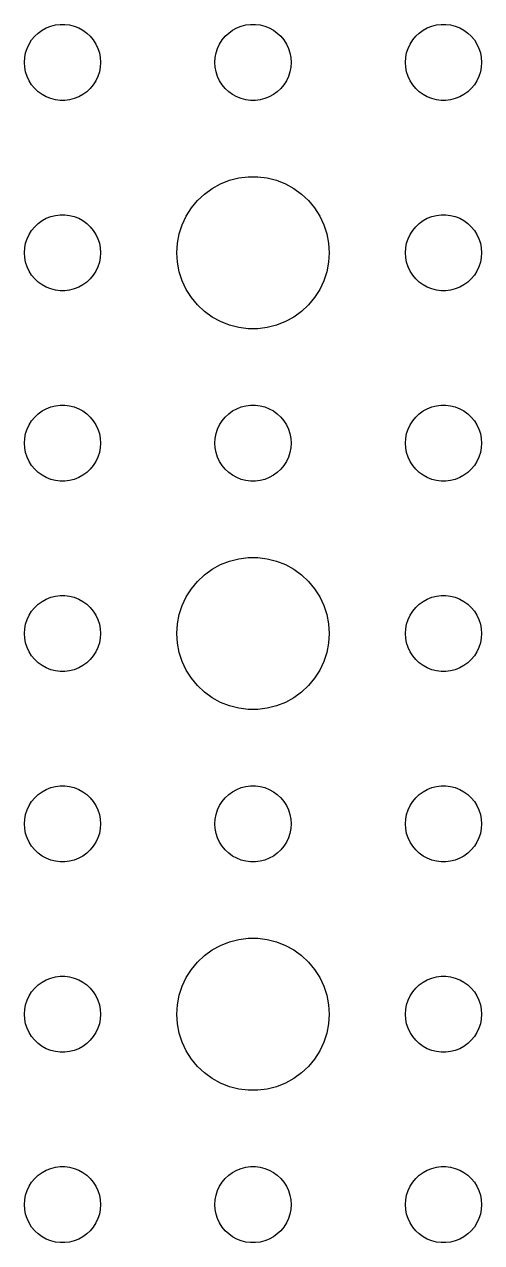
# Model space of a CAD drawing. Header units: metres. Extents: x -112 to 112, y -112 to 112.
# Drawn here: x -54 to -36, y -54 to -6 of the extents above; entities that cross this region are included whole.
import ezdxf

# ---------------------------------------------------------------- set-up
doc = ezdxf.new("R2010")
doc.units = ezdxf.units.M

msp = doc.modelspace()

# ---------------------------------------------------------------- linework, layer by layer
for p, q in [((-53.4561, -6.34422), (-53.3037, -6.23351)), ((-53.3037, -6.23351), (-53.1387, -6.14275)), ((-53.1387, -6.14275), (-52.9635, -6.07341)), ((-52.9635, -6.07341), (-52.7811, -6.02657)), ((-52.7811, -6.02657), (-52.5942, -6.00294)), ((-52.5942, -6.00294), (-52.4058, -6.00294)), ((-52.4058, -6.00294), (-52.2189, -6.02657)), ((-52.2189, -6.02657), (-52.0365, -6.07341)), ((-52.0365, -6.07341), (-51.8613, -6.14275)), ((-51.8613, -6.14275), (-51.6963, -6.23351)), ((-51.6963, -6.23351), (-51.5439, -6.34422)), ((-45.9561, -6.34422), (-45.8037, -6.23351)), ((-45.8037, -6.23351), (-45.6387, -6.14275)), ((-45.6387, -6.14275), (-45.4635, -6.07341)), ((-45.4635, -6.07341), (-45.2811, -6.02657)), ((-45.2811, -6.02657), (-45.0942, -6.00294)), ((-45.0942, -6.00294), (-44.9058, -6.00294)), ((-44.9058, -6.00294), (-44.7189, -6.02657)), ((-44.7189, -6.02657), (-44.5365, -6.07341)), ((-44.5365, -6.07341), (-44.3613, -6.14275)), ((-44.3613, -6.14275), (-44.1963, -6.23351)), ((-44.1963, -6.23351), (-44.0439, -6.34422)), ((-38.4561, -6.34422), (-38.3037, -6.23351)), ((-38.3037, -6.23351), (-38.1387, -6.14275)), ((-38.1387, -6.14275), (-37.9635, -6.07341)), ((-37.9635, -6.07341), (-37.7811, -6.02657)), ((-37.7811, -6.02657), (-37.5942, -6.00294)), ((-37.5942, -6.00294), (-37.4058, -6.00294)), ((-37.4058, -6.00294), (-37.2189, -6.02657)), ((-37.2189, -6.02657), (-37.0365, -6.07341)), ((-37.0365, -6.07341), (-36.8613, -6.14275)), ((-36.8613, -6.14275), (-36.6963, -6.23351)), ((-36.6963, -6.23351), (-36.5439, -6.34422)), ((-53.8145, -6.77736), (-53.7135, -6.61832)), ((-53.7135, -6.61832), (-53.5934, -6.47318)), ((-53.5934, -6.47318), (-53.4561, -6.34422)), ((-51.5439, -6.34422), (-51.4065, -6.47318)), ((-51.4065, -6.47318), (-51.2865, -6.61832)), ((-51.2865, -6.61832), (-51.1855, -6.77736)), ((-46.3145, -6.77736), (-46.2135, -6.61832)), ((-46.2135, -6.61832), (-46.0934, -6.47318)), ((-46.0934, -6.47318), (-45.9561, -6.34422)), ((-44.0439, -6.34422), (-43.9065, -6.47318)), ((-43.9065, -6.47318), (-43.7865, -6.61832)), ((-43.7865, -6.61832), (-43.6855, -6.77736)), ((-38.8145, -6.77736), (-38.7135, -6.61832)), ((-38.7135, -6.61832), (-38.5934, -6.47318)), ((-38.5934, -6.47318), (-38.4561, -6.34422)), ((-36.5439, -6.34422), (-36.4065, -6.47318)), ((-36.4065, -6.47318), (-36.2865, -6.61832)), ((-36.2865, -6.61832), (-36.1855, -6.77736)), ((-53.9882, -7.312), (-53.9529, -7.12695)), ((-53.9529, -7.12695), (-53.8947, -6.9478)), ((-53.8947, -6.9478), (-53.8145, -6.77736)), ((-51.1855, -6.77736), (-51.1053, -6.9478)), ((-51.1053, -6.9478), (-51.0471, -7.12695)), ((-51.0471, -7.12695), (-51.0118, -7.312)), ((-46.4882, -7.312), (-46.4529, -7.12695)), ((-46.4529, -7.12695), (-46.3947, -6.9478)), ((-46.3947, -6.9478), (-46.3145, -6.77736)), ((-43.6855, -6.77736), (-43.6053, -6.9478)), ((-43.6053, -6.9478), (-43.5471, -7.12695)), ((-43.5471, -7.12695), (-43.5118, -7.312)), ((-38.9882, -7.312), (-38.9529, -7.12695)), ((-38.9529, -7.12695), (-38.8947, -6.9478)), ((-38.8947, -6.9478), (-38.8145, -6.77736)), ((-36.1855, -6.77736), (-36.1053, -6.9478)), ((-36.1053, -6.9478), (-36.0471, -7.12695)), ((-36.0471, -7.12695), (-36.0118, -7.312)), ((-54, -7.5), (-53.9882, -7.312)), ((-53.9882, -7.68799), (-54, -7.5)), ((-51.0118, -7.312), (-51, -7.5)), ((-51, -7.5), (-51.0118, -7.68799)), ((-46.5, -7.5), (-46.4882, -7.312)), ((-46.4882, -7.68799), (-46.5, -7.5)), ((-43.5118, -7.312), (-43.5, -7.5)), ((-43.5, -7.5), (-43.5118, -7.68799)), ((-39, -7.5), (-38.9882, -7.312)), ((-38.9882, -7.68799), (-39, -7.5)), ((-36.0118, -7.312), (-36, -7.5)), ((-36, -7.5), (-36.0118, -7.68799)), ((-53.9529, -7.87303), (-53.9882, -7.68799)), ((-53.8947, -8.05219), (-53.9529, -7.87303)), ((-53.8145, -8.22263), (-53.8947, -8.05219)), ((-51.1053, -8.05219), (-51.1855, -8.22263)), ((-51.0471, -7.87303), (-51.1053, -8.05219)), ((-51.0118, -7.68799), (-51.0471, -7.87303)), ((-46.4529, -7.87303), (-46.4882, -7.68799)), ((-46.3947, -8.05219), (-46.4529, -7.87303)), ((-46.3145, -8.22263), (-46.3947, -8.05219)), ((-43.6053, -8.05219), (-43.6855, -8.22263)), ((-43.5471, -7.87303), (-43.6053, -8.05219)), ((-43.5118, -7.68799), (-43.5471, -7.87303)), ((-38.9529, -7.87303), (-38.9882, -7.68799)), ((-38.8947, -8.05219), (-38.9529, -7.87303)), ((-38.8145, -8.22263), (-38.8947, -8.05219)), ((-36.1053, -8.05219), (-36.1855, -8.22263)), ((-36.0471, -7.87303), (-36.1053, -8.05219)), ((-36.0118, -7.68799), (-36.0471, -7.87303)), ((-53.7135, -8.38167), (-53.8145, -8.22263)), ((-53.5934, -8.52681), (-53.7135, -8.38167)), ((-53.4561, -8.65576), (-53.5934, -8.52681)), ((-51.4065, -8.52681), (-51.5439, -8.65576)), ((-51.2865, -8.38167), (-51.4065, -8.52681)), ((-51.1855, -8.22263), (-51.2865, -8.38167)), ((-46.2135, -8.38167), (-46.3145, -8.22263)), ((-46.0934, -8.52681), (-46.2135, -8.38167)), ((-45.9561, -8.65576), (-46.0934, -8.52681)), ((-43.9065, -8.52681), (-44.0439, -8.65576)), ((-43.7865, -8.38167), (-43.9065, -8.52681)), ((-43.6855, -8.22263), (-43.7865, -8.38167)), ((-38.7135, -8.38167), (-38.8145, -8.22263)), ((-38.5934, -8.52681), (-38.7135, -8.38167)), ((-38.4561, -8.65576), (-38.5934, -8.52681)), ((-36.4065, -8.52681), (-36.5439, -8.65576)), ((-36.2865, -8.38167), (-36.4065, -8.52681)), ((-36.1855, -8.22263), (-36.2865, -8.38167)), ((-53.3037, -8.76648), (-53.4561, -8.65576)), ((-53.1387, -8.85724), (-53.3037, -8.76648)), ((-52.9635, -8.92657), (-53.1387, -8.85724)), ((-52.7811, -8.97342), (-52.9635, -8.92657)), ((-52.5942, -8.99704), (-52.7811, -8.97342)), ((-52.4058, -8.99704), (-52.5942, -8.99704)), ((-52.2189, -8.97342), (-52.4058, -8.99704)), ((-52.0365, -8.92657), (-52.2189, -8.97342)), ((-51.8613, -8.85724), (-52.0365, -8.92657)), ((-51.6963, -8.76648), (-51.8613, -8.85724)), ((-51.5439, -8.65576), (-51.6963, -8.76648)), ((-45.8037, -8.76648), (-45.9561, -8.65576)), ((-45.6387, -8.85724), (-45.8037, -8.76648)), ((-45.4635, -8.92657), (-45.6387, -8.85724)), ((-45.2811, -8.97342), (-45.4635, -8.92657)), ((-45.0942, -8.99704), (-45.2811, -8.97342)), ((-44.9058, -8.99704), (-45.0942, -8.99704)), ((-44.7189, -8.97342), (-44.9058, -8.99704)), ((-44.5365, -8.92657), (-44.7189, -8.97342)), ((-44.3613, -8.85724), (-44.5365, -8.92657)), ((-44.1963, -8.76648), (-44.3613, -8.85724)), ((-44.0439, -8.65576), (-44.1963, -8.76648)), ((-38.3037, -8.76648), (-38.4561, -8.65576)), ((-38.1387, -8.85724), (-38.3037, -8.76648)), ((-37.9635, -8.92657), (-38.1387, -8.85724)), ((-37.7811, -8.97342), (-37.9635, -8.92657)), ((-37.5942, -8.99704), (-37.7811, -8.97342)), ((-37.4058, -8.99704), (-37.5942, -8.99704)), ((-37.2189, -8.97342), (-37.4058, -8.99704)), ((-37.0365, -8.92657), (-37.2189, -8.97342)), ((-36.8613, -8.85724), (-37.0365, -8.92657)), ((-36.6963, -8.76648), (-36.8613, -8.85724)), ((-36.5439, -8.65576), (-36.6963, -8.76648)), ((-46.9123, -12.6884), (-46.6075, -12.467)), ((-46.6075, -12.467), (-46.2773, -12.2855)), ((-46.2773, -12.2855), (-45.927, -12.1468)), ((-45.927, -12.1468), (-45.5621, -12.0531)), ((-45.5621, -12.0531), (-45.1884, -12.0059)), ((-45.1884, -12.0059), (-44.8116, -12.0059)), ((-44.8116, -12.0059), (-44.4379, -12.0531)), ((-44.4379, -12.0531), (-44.0729, -12.1468)), ((-44.0729, -12.1468), (-43.7227, -12.2855)), ((-43.7227, -12.2855), (-43.3925, -12.467)), ((-43.3925, -12.467), (-43.0877, -12.6884)), ((-47.427, -13.2366), (-47.1869, -12.9464)), ((-47.1869, -12.9464), (-46.9123, -12.6884)), ((-43.0877, -12.6884), (-42.8131, -12.9464)), ((-42.8131, -12.9464), (-42.5729, -13.2366)), ((-47.6289, -13.5547), (-47.427, -13.2366)), ((-42.5729, -13.2366), (-42.3711, -13.5547)), ((-53.5934, -13.9732), (-53.4561, -13.8442)), ((-53.4561, -13.8442), (-53.3037, -13.7335)), ((-53.3037, -13.7335), (-53.1387, -13.6427)), ((-53.1387, -13.6427), (-52.9635, -13.5734)), ((-52.9635, -13.5734), (-52.7811, -13.5266)), ((-52.7811, -13.5266), (-52.5942, -13.5029)), ((-52.5942, -13.5029), (-52.4058, -13.5029)), ((-52.4058, -13.5029), (-52.2189, -13.5266)), ((-52.2189, -13.5266), (-52.0365, -13.5734)), ((-52.0365, -13.5734), (-51.8613, -13.6427)), ((-51.8613, -13.6427), (-51.6963, -13.7335)), ((-51.6963, -13.7335), (-51.5439, -13.8442)), ((-51.5439, -13.8442), (-51.4065, -13.9732)), ((-47.9057, -14.2539), (-47.7893, -13.8956)), ((-47.7893, -13.8956), (-47.6289, -13.5547)), ((-42.3711, -13.5547), (-42.2107, -13.8956)), ((-42.2107, -13.8956), (-42.0942, -14.2539)), ((-38.5934, -13.9732), (-38.4561, -13.8442)), ((-38.4561, -13.8442), (-38.3037, -13.7335)), ((-38.3037, -13.7335), (-38.1387, -13.6427)), ((-38.1387, -13.6427), (-37.9635, -13.5734)), ((-37.9635, -13.5734), (-37.7811, -13.5266)), ((-37.7811, -13.5266), (-37.5942, -13.5029)), ((-37.5942, -13.5029), (-37.4058, -13.5029)), ((-37.4058, -13.5029), (-37.2189, -13.5266)), ((-37.2189, -13.5266), (-37.0365, -13.5734)), ((-37.0365, -13.5734), (-36.8613, -13.6427)), ((-36.8613, -13.6427), (-36.6963, -13.7335)), ((-36.6963, -13.7335), (-36.5439, -13.8442)), ((-36.5439, -13.8442), (-36.4065, -13.9732)), ((-53.8947, -14.4478), (-53.8145, -14.2774)), ((-53.8145, -14.2774), (-53.7135, -14.1183)), ((-53.7135, -14.1183), (-53.5934, -13.9732)), ((-51.4065, -13.9732), (-51.2865, -14.1183)), ((-51.2865, -14.1183), (-51.1855, -14.2774)), ((-51.1855, -14.2774), (-51.1053, -14.4478)), ((-47.9763, -14.624), (-47.9057, -14.2539)), ((-42.0942, -14.2539), (-42.0237, -14.624)), ((-38.8947, -14.4478), (-38.8145, -14.2774)), ((-38.8145, -14.2774), (-38.7135, -14.1183)), ((-38.7135, -14.1183), (-38.5934, -13.9732)), ((-36.4065, -13.9732), (-36.2865, -14.1183)), ((-36.2865, -14.1183), (-36.1855, -14.2774)), ((-36.1855, -14.2774), (-36.1053, -14.4478)), ((-54, -15), (-53.9882, -14.812)), ((-53.9882, -14.812), (-53.9529, -14.627)), ((-53.9529, -14.627), (-53.8947, -14.4478)), ((-51.1053, -14.4478), (-51.0471, -14.627)), ((-51.0471, -14.627), (-51.0118, -14.812)), ((-51.0118, -14.812), (-51, -15)), ((-48, -15), (-47.9763, -14.624)), ((-42.0237, -14.624), (-42, -15)), ((-39, -15), (-38.9882, -14.812)), ((-38.9882, -14.812), (-38.9529, -14.627)), ((-38.9529, -14.627), (-38.8947, -14.4478)), ((-36.1053, -14.4478), (-36.0471, -14.627)), ((-36.0471, -14.627), (-36.0118, -14.812)), ((-36.0118, -14.812), (-36, -15)), ((-53.9882, -15.188), (-54, -15)), ((-53.9529, -15.373), (-53.9882, -15.188)), ((-51.0118, -15.188), (-51.0471, -15.373)), ((-51, -15), (-51.0118, -15.188)), ((-47.9763, -15.376), (-48, -15)), ((-42, -15), (-42.0237, -15.376)), ((-38.9882, -15.188), (-39, -15)), ((-38.9529, -15.373), (-38.9882, -15.188)), ((-36.0118, -15.188), (-36.0471, -15.373)), ((-36, -15), (-36.0118, -15.188)), ((-53.8947, -15.5522), (-53.9529, -15.373)), ((-53.8145, -15.7226), (-53.8947, -15.5522)), ((-53.7135, -15.8817), (-53.8145, -15.7226)), ((-51.1855, -15.7226), (-51.2865, -15.8817)), ((-51.1053, -15.5522), (-51.1855, -15.7226)), ((-51.0471, -15.373), (-51.1053, -15.5522)), ((-47.9057, -15.7461), (-47.9763, -15.376)), ((-47.7893, -16.1044), (-47.9057, -15.7461)), ((-42.0942, -15.7461), (-42.2107, -16.1044)), ((-42.0237, -15.376), (-42.0942, -15.7461)), ((-38.8947, -15.5522), (-38.9529, -15.373)), ((-38.8145, -15.7226), (-38.8947, -15.5522)), ((-38.7135, -15.8817), (-38.8145, -15.7226)), ((-36.1855, -15.7226), (-36.2865, -15.8817)), ((-36.1053, -15.5522), (-36.1855, -15.7226)), ((-36.0471, -15.373), (-36.1053, -15.5522)), ((-53.5934, -16.0268), (-53.7135, -15.8817)), ((-53.4561, -16.1558), (-53.5934, -16.0268)), ((-53.3037, -16.2665), (-53.4561, -16.1558)), ((-53.1387, -16.3572), (-53.3037, -16.2665)), ((-51.6963, -16.2665), (-51.8613, -16.3572)), ((-51.5439, -16.1558), (-51.6963, -16.2665)), ((-51.4065, -16.0268), (-51.5439, -16.1558)), ((-51.2865, -15.8817), (-51.4065, -16.0268)), ((-47.6289, -16.4453), (-47.7893, -16.1044)), ((-42.2107, -16.1044), (-42.3711, -16.4453)), ((-38.5934, -16.0268), (-38.7135, -15.8817)), ((-38.4561, -16.1558), (-38.5934, -16.0268)), ((-38.3037, -16.2665), (-38.4561, -16.1558)), ((-38.1387, -16.3572), (-38.3037, -16.2665)), ((-36.6963, -16.2665), (-36.8613, -16.3572)), ((-36.5439, -16.1558), (-36.6963, -16.2665)), ((-36.4065, -16.0268), (-36.5439, -16.1558)), ((-36.2865, -15.8817), (-36.4065, -16.0268)), ((-52.9635, -16.4266), (-53.1387, -16.3572)), ((-52.7811, -16.4734), (-52.9635, -16.4266)), ((-52.5942, -16.497), (-52.7811, -16.4734)), ((-52.4058, -16.497), (-52.5942, -16.497)), ((-52.2189, -16.4734), (-52.4058, -16.497)), ((-52.0365, -16.4266), (-52.2189, -16.4734)), ((-51.8613, -16.3572), (-52.0365, -16.4266)), ((-47.427, -16.7634), (-47.6289, -16.4453)), ((-47.1869, -17.0536), (-47.427, -16.7634)), ((-42.5729, -16.7634), (-42.8131, -17.0536)), ((-42.3711, -16.4453), (-42.5729, -16.7634)), ((-37.9635, -16.4266), (-38.1387, -16.3572)), ((-37.7811, -16.4734), (-37.9635, -16.4266)), ((-37.5942, -16.497), (-37.7811, -16.4734)), ((-37.4058, -16.497), (-37.5942, -16.497)), ((-37.2189, -16.4734), (-37.4058, -16.497)), ((-37.0365, -16.4266), (-37.2189, -16.4734)), ((-36.8613, -16.3572), (-37.0365, -16.4266)), ((-46.9123, -17.3115), (-47.1869, -17.0536)), ((-42.8131, -17.0536), (-43.0877, -17.3115)), ((-46.6075, -17.533), (-46.9123, -17.3115)), ((-46.2773, -17.7145), (-46.6075, -17.533)), ((-45.927, -17.8532), (-46.2773, -17.7145)), ((-43.7227, -17.7145), (-44.0729, -17.8532)), ((-43.3925, -17.533), (-43.7227, -17.7145)), ((-43.0877, -17.3115), (-43.3925, -17.533)), ((-45.5621, -17.9469), (-45.927, -17.8532)), ((-45.1884, -17.9941), (-45.5621, -17.9469)), ((-44.8116, -17.9941), (-45.1884, -17.9941)), ((-44.4379, -17.9469), (-44.8116, -17.9941)), ((-44.0729, -17.8532), (-44.4379, -17.9469)), ((-53.1387, -21.1427), (-52.9635, -21.0734)), ((-52.9635, -21.0734), (-52.7811, -21.0266)), ((-52.7811, -21.0266), (-52.5942, -21.003)), ((-52.5942, -21.003), (-52.4058, -21.003)), ((-52.4058, -21.003), (-52.2189, -21.0266)), ((-52.2189, -21.0266), (-52.0365, -21.0734)), ((-52.0365, -21.0734), (-51.8613, -21.1427)), ((-45.6387, -21.1427), (-45.4635, -21.0734)), ((-45.4635, -21.0734), (-45.2811, -21.0266)), ((-45.2811, -21.0266), (-45.0942, -21.003)), ((-45.0942, -21.003), (-44.9058, -21.003)), ((-44.9058, -21.003), (-44.7189, -21.0266)), ((-44.7189, -21.0266), (-44.5365, -21.0734)), ((-44.5365, -21.0734), (-44.3613, -21.1427)), ((-38.1387, -21.1427), (-37.9635, -21.0734)), ((-37.9635, -21.0734), (-37.7811, -21.0266)), ((-37.7811, -21.0266), (-37.5942, -21.003)), ((-37.5942, -21.003), (-37.4058, -21.003)), ((-37.4058, -21.003), (-37.2189, -21.0266)), ((-37.2189, -21.0266), (-37.0365, -21.0734)), ((-37.0365, -21.0734), (-36.8613, -21.1427)), ((-53.7135, -21.6183), (-53.5934, -21.4732)), ((-53.5934, -21.4732), (-53.4561, -21.3442)), ((-53.4561, -21.3442), (-53.3037, -21.2335)), ((-53.3037, -21.2335), (-53.1387, -21.1427)), ((-51.8613, -21.1427), (-51.6963, -21.2335)), ((-51.6963, -21.2335), (-51.5439, -21.3442)), ((-51.5439, -21.3442), (-51.4065, -21.4732)), ((-51.4065, -21.4732), (-51.2865, -21.6183)), ((-46.2135, -21.6183), (-46.0934, -21.4732)), ((-46.0934, -21.4732), (-45.9561, -21.3442)), ((-45.9561, -21.3442), (-45.8037, -21.2335)), ((-45.8037, -21.2335), (-45.6387, -21.1427)), ((-44.3613, -21.1427), (-44.1963, -21.2335)), ((-44.1963, -21.2335), (-44.0439, -21.3442)), ((-44.0439, -21.3442), (-43.9065, -21.4732)), ((-43.9065, -21.4732), (-43.7865, -21.6183)), ((-38.7135, -21.6183), (-38.5934, -21.4732)), ((-38.5934, -21.4732), (-38.4561, -21.3442)), ((-38.4561, -21.3442), (-38.3037, -21.2335)), ((-38.3037, -21.2335), (-38.1387, -21.1427)), ((-36.8613, -21.1427), (-36.6963, -21.2335)), ((-36.6963, -21.2335), (-36.5439, -21.3442)), ((-36.5439, -21.3442), (-36.4065, -21.4732)), ((-36.4065, -21.4732), (-36.2865, -21.6183)), ((-53.9529, -22.127), (-53.8947, -21.9478)), ((-53.8947, -21.9478), (-53.8145, -21.7774)), ((-53.8145, -21.7774), (-53.7135, -21.6183)), ((-51.2865, -21.6183), (-51.1855, -21.7774)), ((-51.1855, -21.7774), (-51.1053, -21.9478)), ((-51.1053, -21.9478), (-51.0471, -22.127)), ((-46.4529, -22.127), (-46.3947, -21.9478)), ((-46.3947, -21.9478), (-46.3145, -21.7774)), ((-46.3145, -21.7774), (-46.2135, -21.6183)), ((-43.7865, -21.6183), (-43.6855, -21.7774)), ((-43.6855, -21.7774), (-43.6053, -21.9478)), ((-43.6053, -21.9478), (-43.5471, -22.127)), ((-38.9529, -22.127), (-38.8947, -21.9478)), ((-38.8947, -21.9478), (-38.8145, -21.7774)), ((-38.8145, -21.7774), (-38.7135, -21.6183)), ((-36.2865, -21.6183), (-36.1855, -21.7774)), ((-36.1855, -21.7774), (-36.1053, -21.9478)), ((-36.1053, -21.9478), (-36.0471, -22.127)), ((-54, -22.5), (-53.9882, -22.312)), ((-53.9882, -22.688), (-54, -22.5)), ((-53.9882, -22.312), (-53.9529, -22.127)), ((-51.0471, -22.127), (-51.0118, -22.312)), ((-51.0118, -22.312), (-51, -22.5)), ((-51, -22.5), (-51.0118, -22.688)), ((-46.5, -22.5), (-46.4882, -22.312)), ((-46.4882, -22.688), (-46.5, -22.5)), ((-46.4882, -22.312), (-46.4529, -22.127)), ((-43.5471, -22.127), (-43.5118, -22.312)), ((-43.5118, -22.312), (-43.5, -22.5)), ((-43.5, -22.5), (-43.5118, -22.688)), ((-39, -22.5), (-38.9882, -22.312)), ((-38.9882, -22.688), (-39, -22.5)), ((-38.9882, -22.312), (-38.9529, -22.127)), ((-36.0471, -22.127), (-36.0118, -22.312)), ((-36.0118, -22.312), (-36, -22.5)), ((-36, -22.5), (-36.0118, -22.688)), ((-53.9529, -22.873), (-53.9882, -22.688)), ((-53.8947, -23.0522), (-53.9529, -22.873)), ((-51.0471, -22.873), (-51.1053, -23.0522)), ((-51.0118, -22.688), (-51.0471, -22.873)), ((-46.4529, -22.873), (-46.4882, -22.688)), ((-46.3947, -23.0522), (-46.4529, -22.873)), ((-43.5471, -22.873), (-43.6053, -23.0522)), ((-43.5118, -22.688), (-43.5471, -22.873)), ((-38.9529, -22.873), (-38.9882, -22.688)), ((-38.8947, -23.0522), (-38.9529, -22.873)), ((-36.0471, -22.873), (-36.1053, -23.0522)), ((-36.0118, -22.688), (-36.0471, -22.873)), ((-53.8145, -23.2226), (-53.8947, -23.0522)), ((-53.7135, -23.3817), (-53.8145, -23.2226)), ((-53.5934, -23.5268), (-53.7135, -23.3817)), ((-51.2865, -23.3817), (-51.4065, -23.5268)), ((-51.1855, -23.2226), (-51.2865, -23.3817)), ((-51.1053, -23.0522), (-51.1855, -23.2226)), ((-46.3145, -23.2226), (-46.3947, -23.0522)), ((-46.2135, -23.3817), (-46.3145, -23.2226)), ((-46.0934, -23.5268), (-46.2135, -23.3817)), ((-43.7865, -23.3817), (-43.9065, -23.5268)), ((-43.6855, -23.2226), (-43.7865, -23.3817)), ((-43.6053, -23.0522), (-43.6855, -23.2226)), ((-38.8145, -23.2226), (-38.8947, -23.0522)), ((-38.7135, -23.3817), (-38.8145, -23.2226)), ((-38.5934, -23.5268), (-38.7135, -23.3817)), ((-36.2865, -23.3817), (-36.4065, -23.5268)), ((-36.1855, -23.2226), (-36.2865, -23.3817)), ((-36.1053, -23.0522), (-36.1855, -23.2226)), ((-53.4561, -23.6558), (-53.5934, -23.5268)), ((-53.3037, -23.7665), (-53.4561, -23.6558)), ((-53.1387, -23.8572), (-53.3037, -23.7665)), ((-52.9635, -23.9266), (-53.1387, -23.8572)), ((-52.7811, -23.9734), (-52.9635, -23.9266)), ((-52.5942, -23.997), (-52.7811, -23.9734)), ((-52.4058, -23.997), (-52.5942, -23.997)), ((-52.2189, -23.9734), (-52.4058, -23.997)), ((-52.0365, -23.9266), (-52.2189, -23.9734)), ((-51.8613, -23.8572), (-52.0365, -23.9266)), ((-51.6963, -23.7665), (-51.8613, -23.8572)), ((-51.5439, -23.6558), (-51.6963, -23.7665)), ((-51.4065, -23.5268), (-51.5439, -23.6558)), ((-45.9561, -23.6558), (-46.0934, -23.5268)), ((-45.8037, -23.7665), (-45.9561, -23.6558)), ((-45.6387, -23.8572), (-45.8037, -23.7665)), ((-45.4635, -23.9266), (-45.6387, -23.8572)), ((-45.2811, -23.9734), (-45.4635, -23.9266)), ((-45.0942, -23.997), (-45.2811, -23.9734)), ((-44.9058, -23.997), (-45.0942, -23.997)), ((-44.7189, -23.9734), (-44.9058, -23.997)), ((-44.5365, -23.9266), (-44.7189, -23.9734)), ((-44.3613, -23.8572), (-44.5365, -23.9266)), ((-44.1963, -23.7665), (-44.3613, -23.8572)), ((-44.0439, -23.6558), (-44.1963, -23.7665)), ((-43.9065, -23.5268), (-44.0439, -23.6558)), ((-38.4561, -23.6558), (-38.5934, -23.5268)), ((-38.3037, -23.7665), (-38.4561, -23.6558)), ((-38.1387, -23.8572), (-38.3037, -23.7665)), ((-37.9635, -23.9266), (-38.1387, -23.8572)), ((-37.7811, -23.9734), (-37.9635, -23.9266)), ((-37.5942, -23.997), (-37.7811, -23.9734)), ((-37.4058, -23.997), (-37.5942, -23.997)), ((-37.2189, -23.9734), (-37.4058, -23.997)), ((-37.0365, -23.9266), (-37.2189, -23.9734)), ((-36.8613, -23.8572), (-37.0365, -23.9266)), ((-36.6963, -23.7665), (-36.8613, -23.8572)), ((-36.5439, -23.6558), (-36.6963, -23.7665)), ((-36.4065, -23.5268), (-36.5439, -23.6558)), ((-46.6075, -27.467), (-46.2773, -27.2855)), ((-46.2773, -27.2855), (-45.927, -27.1468)), ((-45.927, -27.1468), (-45.5621, -27.0531)), ((-45.5621, -27.0531), (-45.1884, -27.0059)), ((-45.1884, -27.0059), (-44.8116, -27.0059)), ((-44.8116, -27.0059), (-44.4379, -27.0531)), ((-44.4379, -27.0531), (-44.0729, -27.1468)), ((-44.0729, -27.1468), (-43.7227, -27.2855)), ((-43.7227, -27.2855), (-43.3925, -27.467)), ((-47.1869, -27.9464), (-46.9123, -27.6884)), ((-46.9123, -27.6884), (-46.6075, -27.467)), ((-43.3925, -27.467), (-43.0877, -27.6884)), ((-43.0877, -27.6884), (-42.8131, -27.9464)), ((-47.6289, -28.5547), (-47.427, -28.2366)), ((-47.427, -28.2366), (-47.1869, -27.9464)), ((-42.8131, -27.9464), (-42.5729, -28.2366)), ((-42.5729, -28.2366), (-42.3711, -28.5547)), ((-53.4561, -28.8442), (-53.3037, -28.7335)), ((-53.3037, -28.7335), (-53.1387, -28.6427)), ((-53.1387, -28.6427), (-52.9635, -28.5734)), ((-52.9635, -28.5734), (-52.7811, -28.5266)), ((-52.7811, -28.5266), (-52.5942, -28.503)), ((-52.5942, -28.503), (-52.4058, -28.503)), ((-52.4058, -28.503), (-52.2189, -28.5266)), ((-52.2189, -28.5266), (-52.0365, -28.5734)), ((-52.0365, -28.5734), (-51.8613, -28.6427)), ((-51.8613, -28.6427), (-51.6963, -28.7335)), ((-51.6963, -28.7335), (-51.5439, -28.8442)), ((-47.7893, -28.8956), (-47.6289, -28.5547)), ((-42.3711, -28.5547), (-42.2107, -28.8956)), ((-38.4561, -28.8442), (-38.3037, -28.7335)), ((-38.3037, -28.7335), (-38.1387, -28.6427)), ((-38.1387, -28.6427), (-37.9635, -28.5734)), ((-37.9635, -28.5734), (-37.7811, -28.5266)), ((-37.7811, -28.5266), (-37.5942, -28.503)), ((-37.5942, -28.503), (-37.4058, -28.503)), ((-37.4058, -28.503), (-37.2189, -28.5266)), ((-37.2189, -28.5266), (-37.0365, -28.5734)), ((-37.0365, -28.5734), (-36.8613, -28.6427)), ((-36.8613, -28.6427), (-36.6963, -28.7335)), ((-36.6963, -28.7335), (-36.5439, -28.8442)), ((-53.8145, -29.2774), (-53.7135, -29.1183)), ((-53.7135, -29.1183), (-53.5934, -28.9732)), ((-53.5934, -28.9732), (-53.4561, -28.8442)), ((-51.5439, -28.8442), (-51.4065, -28.9732)), ((-51.4065, -28.9732), (-51.2865, -29.1183)), ((-51.2865, -29.1183), (-51.1855, -29.2774)), ((-47.9763, -29.624), (-47.9057, -29.2539)), ((-47.9057, -29.2539), (-47.7893, -28.8956)), ((-42.2107, -28.8956), (-42.0942, -29.2539)), ((-42.0942, -29.2539), (-42.0237, -29.624)), ((-38.8145, -29.2774), (-38.7135, -29.1183)), ((-38.7135, -29.1183), (-38.5934, -28.9732)), ((-38.5934, -28.9732), (-38.4561, -28.8442)), ((-36.5439, -28.8442), (-36.4065, -28.9732)), ((-36.4065, -28.9732), (-36.2865, -29.1183)), ((-36.2865, -29.1183), (-36.1855, -29.2774)), ((-53.9882, -29.812), (-53.9529, -29.627)), ((-53.9529, -29.627), (-53.8947, -29.4478)), ((-53.8947, -29.4478), (-53.8145, -29.2774)), ((-51.1855, -29.2774), (-51.1053, -29.4478)), ((-51.1053, -29.4478), (-51.0471, -29.627)), ((-51.0471, -29.627), (-51.0118, -29.812)), ((-48, -30), (-47.9763, -29.624)), ((-42.0237, -29.624), (-42, -30)), ((-38.9882, -29.812), (-38.9529, -29.627)), ((-38.9529, -29.627), (-38.8947, -29.4478)), ((-38.8947, -29.4478), (-38.8145, -29.2774)), ((-36.1855, -29.2774), (-36.1053, -29.4478)), ((-36.1053, -29.4478), (-36.0471, -29.627)), ((-36.0471, -29.627), (-36.0118, -29.812)), ((-54, -30), (-53.9882, -29.812)), ((-53.9882, -30.188), (-54, -30)), ((-53.9529, -30.373), (-53.9882, -30.188)), ((-51.0118, -30.188), (-51.0471, -30.373)), ((-51.0118, -29.812), (-51, -30)), ((-51, -30), (-51.0118, -30.188)), ((-47.9763, -30.376), (-48, -30)), ((-42, -30), (-42.0237, -30.376)), ((-39, -30), (-38.9882, -29.812)), ((-38.9882, -30.188), (-39, -30)), ((-38.9529, -30.373), (-38.9882, -30.188)), ((-36.0118, -30.188), (-36.0471, -30.373)), ((-36.0118, -29.812), (-36, -30)), ((-36, -30), (-36.0118, -30.188)), ((-53.8947, -30.5522), (-53.9529, -30.373)), ((-53.8145, -30.7226), (-53.8947, -30.5522)), ((-51.1053, -30.5522), (-51.1855, -30.7226)), ((-51.0471, -30.373), (-51.1053, -30.5522)), ((-47.9057, -30.7461), (-47.9763, -30.376)), ((-42.0237, -30.376), (-42.0942, -30.7461)), ((-38.8947, -30.5522), (-38.9529, -30.373)), ((-38.8145, -30.7226), (-38.8947, -30.5522)), ((-36.1053, -30.5522), (-36.1855, -30.7226)), ((-36.0471, -30.373), (-36.1053, -30.5522)), ((-53.7135, -30.8817), (-53.8145, -30.7226)), ((-53.5934, -31.0268), (-53.7135, -30.8817)), ((-53.4561, -31.1558), (-53.5934, -31.0268)), ((-53.3037, -31.2665), (-53.4561, -31.1558)), ((-51.5439, -31.1558), (-51.6963, -31.2665)), ((-51.4065, -31.0268), (-51.5439, -31.1558)), ((-51.2865, -30.8817), (-51.4065, -31.0268)), ((-51.1855, -30.7226), (-51.2865, -30.8817)), ((-47.7893, -31.1044), (-47.9057, -30.7461)), ((-47.6289, -31.4453), (-47.7893, -31.1044)), ((-42.2107, -31.1044), (-42.3711, -31.4453)), ((-42.0942, -30.7461), (-42.2107, -31.1044)), ((-38.7135, -30.8817), (-38.8145, -30.7226)), ((-38.5934, -31.0268), (-38.7135, -30.8817)), ((-38.4561, -31.1558), (-38.5934, -31.0268)), ((-38.3037, -31.2665), (-38.4561, -31.1558)), ((-36.5439, -31.1558), (-36.6963, -31.2665)), ((-36.4065, -31.0268), (-36.5439, -31.1558)), ((-36.2865, -30.8817), (-36.4065, -31.0268)), ((-36.1855, -30.7226), (-36.2865, -30.8817)), ((-53.1387, -31.3572), (-53.3037, -31.2665)), ((-52.9635, -31.4266), (-53.1387, -31.3572)), ((-52.7811, -31.4734), (-52.9635, -31.4266)), ((-52.5942, -31.497), (-52.7811, -31.4734)), ((-52.4058, -31.497), (-52.5942, -31.497)), ((-52.2189, -31.4734), (-52.4058, -31.497)), ((-52.0365, -31.4266), (-52.2189, -31.4734)), ((-51.8613, -31.3572), (-52.0365, -31.4266)), ((-51.6963, -31.2665), (-51.8613, -31.3572)), ((-47.427, -31.7634), (-47.6289, -31.4453)), ((-42.3711, -31.4453), (-42.5729, -31.7634)), ((-38.1387, -31.3572), (-38.3037, -31.2665)), ((-37.9635, -31.4266), (-38.1387, -31.3572)), ((-37.7811, -31.4734), (-37.9635, -31.4266)), ((-37.5942, -31.497), (-37.7811, -31.4734)), ((-37.4058, -31.497), (-37.5942, -31.497)), ((-37.2189, -31.4734), (-37.4058, -31.497)), ((-37.0365, -31.4266), (-37.2189, -31.4734)), ((-36.8613, -31.3572), (-37.0365, -31.4266)), ((-36.6963, -31.2665), (-36.8613, -31.3572)), ((-47.1869, -32.0536), (-47.427, -31.7634)), ((-46.9123, -32.3115), (-47.1869, -32.0536)), ((-42.8131, -32.0536), (-43.0877, -32.3115)), ((-42.5729, -31.7634), (-42.8131, -32.0536)), ((-46.6075, -32.533), (-46.9123, -32.3115)), ((-46.2773, -32.7145), (-46.6075, -32.533)), ((-43.3925, -32.533), (-43.7227, -32.7145)), ((-43.0877, -32.3115), (-43.3925, -32.533)), ((-45.927, -32.8532), (-46.2773, -32.7145)), ((-45.5621, -32.9469), (-45.927, -32.8532)), ((-45.1884, -32.9941), (-45.5621, -32.9469)), ((-44.8116, -32.9941), (-45.1884, -32.9941)), ((-44.4379, -32.9469), (-44.8116, -32.9941)), ((-44.0729, -32.8532), (-44.4379, -32.9469)), ((-43.7227, -32.7145), (-44.0729, -32.8532)), ((-53.7135, -36.6183), (-53.5934, -36.4732)), ((-53.5934, -36.4732), (-53.4561, -36.3442)), ((-53.4561, -36.3442), (-53.3037, -36.2335)), ((-53.3037, -36.2335), (-53.1387, -36.1428)), ((-53.1387, -36.1428), (-52.9635, -36.0734)), ((-52.9635, -36.0734), (-52.7811, -36.0266)), ((-52.7811, -36.0266), (-52.5942, -36.003)), ((-52.5942, -36.003), (-52.4058, -36.003)), ((-52.4058, -36.003), (-52.2189, -36.0266)), ((-52.2189, -36.0266), (-52.0365, -36.0734)), ((-52.0365, -36.0734), (-51.8613, -36.1428)), ((-51.8613, -36.1428), (-51.6963, -36.2335)), ((-51.6963, -36.2335), (-51.5439, -36.3442)), ((-51.5439, -36.3442), (-51.4065, -36.4732)), ((-51.4065, -36.4732), (-51.2865, -36.6183)), ((-46.2135, -36.6183), (-46.0934, -36.4732)), ((-46.0934, -36.4732), (-45.9561, -36.3442)), ((-45.9561, -36.3442), (-45.8037, -36.2335)), ((-45.8037, -36.2335), (-45.6387, -36.1428)), ((-45.6387, -36.1428), (-45.4635, -36.0734)), ((-45.4635, -36.0734), (-45.2811, -36.0266)), ((-45.2811, -36.0266), (-45.0942, -36.003)), ((-45.0942, -36.003), (-44.9058, -36.003)), ((-44.9058, -36.003), (-44.7189, -36.0266)), ((-44.7189, -36.0266), (-44.5365, -36.0734)), ((-44.5365, -36.0734), (-44.3613, -36.1428)), ((-44.3613, -36.1428), (-44.1963, -36.2335)), ((-44.1963, -36.2335), (-44.0439, -36.3442)), ((-44.0439, -36.3442), (-43.9065, -36.4732)), ((-43.9065, -36.4732), (-43.7865, -36.6183)), ((-38.7135, -36.6183), (-38.5934, -36.4732)), ((-38.5934, -36.4732), (-38.4561, -36.3442)), ((-38.4561, -36.3442), (-38.3037, -36.2335)), ((-38.3037, -36.2335), (-38.1387, -36.1428)), ((-38.1387, -36.1428), (-37.9635, -36.0734)), ((-37.9635, -36.0734), (-37.7811, -36.0266)), ((-37.7811, -36.0266), (-37.5942, -36.003)), ((-37.5942, -36.003), (-37.4058, -36.003)), ((-37.4058, -36.003), (-37.2189, -36.0266)), ((-37.2189, -36.0266), (-37.0365, -36.0734)), ((-37.0365, -36.0734), (-36.8613, -36.1428)), ((-36.8613, -36.1428), (-36.6963, -36.2335)), ((-36.6963, -36.2335), (-36.5439, -36.3442)), ((-36.5439, -36.3442), (-36.4065, -36.4732)), ((-36.4065, -36.4732), (-36.2865, -36.6183)), ((-53.9529, -37.127), (-53.8947, -36.9478)), ((-53.8947, -36.9478), (-53.8145, -36.7774)), ((-53.8145, -36.7774), (-53.7135, -36.6183)), ((-51.2865, -36.6183), (-51.1855, -36.7774)), ((-51.1855, -36.7774), (-51.1053, -36.9478)), ((-51.1053, -36.9478), (-51.0471, -37.127)), ((-46.4529, -37.127), (-46.3947, -36.9478)), ((-46.3947, -36.9478), (-46.3145, -36.7774)), ((-46.3145, -36.7774), (-46.2135, -36.6183)), ((-43.7865, -36.6183), (-43.6855, -36.7774)), ((-43.6855, -36.7774), (-43.6053, -36.9478)), ((-43.6053, -36.9478), (-43.5471, -37.127)), ((-38.9529, -37.127), (-38.8947, -36.9478)), ((-38.8947, -36.9478), (-38.8145, -36.7774)), ((-38.8145, -36.7774), (-38.7135, -36.6183)), ((-36.2865, -36.6183), (-36.1855, -36.7774)), ((-36.1855, -36.7774), (-36.1053, -36.9478)), ((-36.1053, -36.9478), (-36.0471, -37.127)), ((-54, -37.5), (-53.9882, -37.312)), ((-53.9882, -37.312), (-53.9529, -37.127)), ((-51.0471, -37.127), (-51.0118, -37.312)), ((-51.0118, -37.312), (-51, -37.5)), ((-46.5, -37.5), (-46.4882, -37.312)), ((-46.4882, -37.312), (-46.4529, -37.127)), ((-43.5471, -37.127), (-43.5118, -37.312)), ((-43.5118, -37.312), (-43.5, -37.5)), ((-39, -37.5), (-38.9882, -37.312)), ((-38.9882, -37.312), (-38.9529, -37.127)), ((-36.0471, -37.127), (-36.0118, -37.312)), ((-36.0118, -37.312), (-36, -37.5)), ((-53.9882, -37.688), (-54, -37.5)), ((-53.9529, -37.873), (-53.9882, -37.688)), ((-53.8947, -38.0522), (-53.9529, -37.873)), ((-51.0471, -37.873), (-51.1053, -38.0522)), ((-51.0118, -37.688), (-51.0471, -37.873)), ((-51, -37.5), (-51.0118, -37.688)), ((-46.4882, -37.688), (-46.5, -37.5)), ((-46.4529, -37.873), (-46.4882, -37.688)), ((-46.3947, -38.0522), (-46.4529, -37.873)), ((-43.5471, -37.873), (-43.6053, -38.0522)), ((-43.5118, -37.688), (-43.5471, -37.873)), ((-43.5, -37.5), (-43.5118, -37.688)), ((-38.9882, -37.688), (-39, -37.5)), ((-38.9529, -37.873), (-38.9882, -37.688)), ((-38.8947, -38.0522), (-38.9529, -37.873)), ((-36.0471, -37.873), (-36.1053, -38.0522)), ((-36.0118, -37.688), (-36.0471, -37.873)), ((-36, -37.5), (-36.0118, -37.688)), ((-53.8145, -38.2226), (-53.8947, -38.0522)), ((-53.7135, -38.3817), (-53.8145, -38.2226)), ((-53.5934, -38.5268), (-53.7135, -38.3817)), ((-51.2865, -38.3817), (-51.4065, -38.5268)), ((-51.1855, -38.2226), (-51.2865, -38.3817)), ((-51.1053, -38.0522), (-51.1855, -38.2226)), ((-46.3145, -38.2226), (-46.3947, -38.0522)), ((-46.2135, -38.3817), (-46.3145, -38.2226)), ((-46.0934, -38.5268), (-46.2135, -38.3817)), ((-43.7865, -38.3817), (-43.9065, -38.5268)), ((-43.6855, -38.2226), (-43.7865, -38.3817)), ((-43.6053, -38.0522), (-43.6855, -38.2226)), ((-38.8145, -38.2226), (-38.8947, -38.0522)), ((-38.7135, -38.3817), (-38.8145, -38.2226)), ((-38.5934, -38.5268), (-38.7135, -38.3817)), ((-36.2865, -38.3817), (-36.4065, -38.5268)), ((-36.1855, -38.2226), (-36.2865, -38.3817)), ((-36.1053, -38.0522), (-36.1855, -38.2226)), ((-53.4561, -38.6558), (-53.5934, -38.5268)), ((-53.3037, -38.7665), (-53.4561, -38.6558)), ((-53.1387, -38.8572), (-53.3037, -38.7665)), ((-52.9635, -38.9266), (-53.1387, -38.8572)), ((-51.8613, -38.8572), (-52.0365, -38.9266)), ((-51.6963, -38.7665), (-51.8613, -38.8572)), ((-51.5439, -38.6558), (-51.6963, -38.7665)), ((-51.4065, -38.5268), (-51.5439, -38.6558)), ((-45.9561, -38.6558), (-46.0934, -38.5268)), ((-45.8037, -38.7665), (-45.9561, -38.6558)), ((-45.6387, -38.8572), (-45.8037, -38.7665)), ((-45.4635, -38.9266), (-45.6387, -38.8572)), ((-44.3613, -38.8572), (-44.5365, -38.9266)), ((-44.1963, -38.7665), (-44.3613, -38.8572)), ((-44.0439, -38.6558), (-44.1963, -38.7665)), ((-43.9065, -38.5268), (-44.0439, -38.6558)), ((-38.4561, -38.6558), (-38.5934, -38.5268)), ((-38.3037, -38.7665), (-38.4561, -38.6558)), ((-38.1387, -38.8572), (-38.3037, -38.7665)), ((-37.9635, -38.9266), (-38.1387, -38.8572)), ((-36.8613, -38.8572), (-37.0365, -38.9266)), ((-36.6963, -38.7665), (-36.8613, -38.8572)), ((-36.5439, -38.6558), (-36.6963, -38.7665)), ((-36.4065, -38.5268), (-36.5439, -38.6558)), ((-52.7811, -38.9734), (-52.9635, -38.9266)), ((-52.5942, -38.997), (-52.7811, -38.9734)), ((-52.4058, -38.997), (-52.5942, -38.997)), ((-52.2189, -38.9734), (-52.4058, -38.997)), ((-52.0365, -38.9266), (-52.2189, -38.9734)), ((-45.2811, -38.9734), (-45.4635, -38.9266)), ((-45.0942, -38.997), (-45.2811, -38.9734)), ((-44.9058, -38.997), (-45.0942, -38.997)), ((-44.7189, -38.9734), (-44.9058, -38.997)), ((-44.5365, -38.9266), (-44.7189, -38.9734)), ((-37.7811, -38.9734), (-37.9635, -38.9266)), ((-37.5942, -38.997), (-37.7811, -38.9734)), ((-37.4058, -38.997), (-37.5942, -38.997)), ((-37.2189, -38.9734), (-37.4058, -38.997)), ((-37.0365, -38.9266), (-37.2189, -38.9734)), ((-46.2773, -42.2855), (-45.927, -42.1468)), ((-45.927, -42.1468), (-45.5621, -42.0531)), ((-45.5621, -42.0531), (-45.1884, -42.0059)), ((-45.1884, -42.0059), (-44.8116, -42.0059)), ((-44.8116, -42.0059), (-44.4379, -42.0531)), ((-44.4379, -42.0531), (-44.0729, -42.1468)), ((-44.0729, -42.1468), (-43.7227, -42.2855)), ((-47.1869, -42.9464), (-46.9123, -42.6885)), ((-46.9123, -42.6885), (-46.6075, -42.467)), ((-46.6075, -42.467), (-46.2773, -42.2855)), ((-43.7227, -42.2855), (-43.3925, -42.467)), ((-43.3925, -42.467), (-43.0877, -42.6885)), ((-43.0877, -42.6885), (-42.8131, -42.9464)), ((-47.427, -43.2366), (-47.1869, -42.9464)), ((-42.8131, -42.9464), (-42.5729, -43.2366)), ((-53.3037, -43.7335), (-53.1387, -43.6428)), ((-53.1387, -43.6428), (-52.9635, -43.5734)), ((-52.9635, -43.5734), (-52.7811, -43.5266)), ((-52.7811, -43.5266), (-52.5942, -43.503)), ((-52.5942, -43.503), (-52.4058, -43.503)), ((-52.4058, -43.503), (-52.2189, -43.5266)), ((-52.2189, -43.5266), (-52.0365, -43.5734)), ((-52.0365, -43.5734), (-51.8613, -43.6428)), ((-51.8613, -43.6428), (-51.6963, -43.7335)), ((-47.7893, -43.8956), (-47.6289, -43.5547)), ((-47.6289, -43.5547), (-47.427, -43.2366)), ((-42.5729, -43.2366), (-42.3711, -43.5547)), ((-42.3711, -43.5547), (-42.2107, -43.8956)), ((-38.3037, -43.7335), (-38.1387, -43.6428)), ((-38.1387, -43.6428), (-37.9635, -43.5734)), ((-37.9635, -43.5734), (-37.7811, -43.5266)), ((-37.7811, -43.5266), (-37.5942, -43.503)), ((-37.5942, -43.503), (-37.4058, -43.503)), ((-37.4058, -43.503), (-37.2189, -43.5266)), ((-37.2189, -43.5266), (-37.0365, -43.5734)), ((-37.0365, -43.5734), (-36.8613, -43.6428)), ((-36.8613, -43.6428), (-36.6963, -43.7335)), ((-53.8145, -44.2774), (-53.7135, -44.1183)), ((-53.7135, -44.1183), (-53.5934, -43.9732)), ((-53.5934, -43.9732), (-53.4561, -43.8442)), ((-53.4561, -43.8442), (-53.3037, -43.7335)), ((-51.6963, -43.7335), (-51.5439, -43.8442)), ((-51.5439, -43.8442), (-51.4065, -43.9732)), ((-51.4065, -43.9732), (-51.2865, -44.1183)), ((-51.2865, -44.1183), (-51.1855, -44.2774)), ((-47.9057, -44.2539), (-47.7893, -43.8956)), ((-42.2107, -43.8956), (-42.0942, -44.2539)), ((-38.8145, -44.2774), (-38.7135, -44.1183)), ((-38.7135, -44.1183), (-38.5934, -43.9732)), ((-38.5934, -43.9732), (-38.4561, -43.8442)), ((-38.4561, -43.8442), (-38.3037, -43.7335)), ((-36.6963, -43.7335), (-36.5439, -43.8442)), ((-36.5439, -43.8442), (-36.4065, -43.9732)), ((-36.4065, -43.9732), (-36.2865, -44.1183)), ((-36.2865, -44.1183), (-36.1855, -44.2774)), ((-53.9882, -44.812), (-53.9529, -44.627)), ((-53.9529, -44.627), (-53.8947, -44.4478)), ((-53.8947, -44.4478), (-53.8145, -44.2774)), ((-51.1855, -44.2774), (-51.1053, -44.4478)), ((-51.1053, -44.4478), (-51.0471, -44.627)), ((-51.0471, -44.627), (-51.0118, -44.812)), ((-48, -45), (-47.9763, -44.624)), ((-47.9763, -44.624), (-47.9057, -44.2539)), ((-42.0942, -44.2539), (-42.0237, -44.624)), ((-42.0237, -44.624), (-42, -45)), ((-38.9882, -44.812), (-38.9529, -44.627)), ((-38.9529, -44.627), (-38.8947, -44.4478)), ((-38.8947, -44.4478), (-38.8145, -44.2774)), ((-36.1855, -44.2774), (-36.1053, -44.4478)), ((-36.1053, -44.4478), (-36.0471, -44.627)), ((-36.0471, -44.627), (-36.0118, -44.812)), ((-54, -45), (-53.9882, -44.812)), ((-53.9882, -45.188), (-54, -45)), ((-51.0118, -44.812), (-51, -45)), ((-51, -45), (-51.0118, -45.188)), ((-47.9763, -45.376), (-48, -45)), ((-42, -45), (-42.0237, -45.376)), ((-39, -45), (-38.9882, -44.812)), ((-38.9882, -45.188), (-39, -45)), ((-36.0118, -44.812), (-36, -45)), ((-36, -45), (-36.0118, -45.188)), ((-53.9529, -45.373), (-53.9882, -45.188)), ((-53.8947, -45.5522), (-53.9529, -45.373)), ((-53.8145, -45.7226), (-53.8947, -45.5522)), ((-51.1053, -45.5522), (-51.1855, -45.7226)), ((-51.0471, -45.373), (-51.1053, -45.5522)), ((-51.0118, -45.188), (-51.0471, -45.373)), ((-47.9057, -45.7461), (-47.9763, -45.376)), ((-42.0237, -45.376), (-42.0942, -45.7461)), ((-38.9529, -45.373), (-38.9882, -45.188)), ((-38.8947, -45.5522), (-38.9529, -45.373)), ((-38.8145, -45.7226), (-38.8947, -45.5522)), ((-36.1053, -45.5522), (-36.1855, -45.7226)), ((-36.0471, -45.373), (-36.1053, -45.5522)), ((-36.0118, -45.188), (-36.0471, -45.373)), ((-53.7135, -45.8817), (-53.8145, -45.7226)), ((-53.5934, -46.0268), (-53.7135, -45.8817)), ((-53.4561, -46.1558), (-53.5934, -46.0268)), ((-51.4065, -46.0268), (-51.5439, -46.1558)), ((-51.2865, -45.8817), (-51.4065, -46.0268)), ((-51.1855, -45.7226), (-51.2865, -45.8817)), ((-47.7893, -46.1044), (-47.9057, -45.7461)), ((-42.0942, -45.7461), (-42.2107, -46.1044)), ((-38.7135, -45.8817), (-38.8145, -45.7226)), ((-38.5934, -46.0268), (-38.7135, -45.8817)), ((-38.4561, -46.1558), (-38.5934, -46.0268)), ((-36.4065, -46.0268), (-36.5439, -46.1558)), ((-36.2865, -45.8817), (-36.4065, -46.0268)), ((-36.1855, -45.7226), (-36.2865, -45.8817)), ((-53.3037, -46.2665), (-53.4561, -46.1558)), ((-53.1387, -46.3572), (-53.3037, -46.2665)), ((-52.9635, -46.4266), (-53.1387, -46.3572)), ((-52.7811, -46.4734), (-52.9635, -46.4266)), ((-52.5942, -46.497), (-52.7811, -46.4734)), ((-52.4058, -46.497), (-52.5942, -46.497)), ((-52.2189, -46.4734), (-52.4058, -46.497)), ((-52.0365, -46.4266), (-52.2189, -46.4734)), ((-51.8613, -46.3572), (-52.0365, -46.4266)), ((-51.6963, -46.2665), (-51.8613, -46.3572)), ((-51.5439, -46.1558), (-51.6963, -46.2665)), ((-47.6289, -46.4453), (-47.7893, -46.1044)), ((-47.427, -46.7634), (-47.6289, -46.4453)), ((-42.3711, -46.4453), (-42.5729, -46.7634)), ((-42.2107, -46.1044), (-42.3711, -46.4453)), ((-38.3037, -46.2665), (-38.4561, -46.1558)), ((-38.1387, -46.3572), (-38.3037, -46.2665)), ((-37.9635, -46.4266), (-38.1387, -46.3572)), ((-37.7811, -46.4734), (-37.9635, -46.4266)), ((-37.5942, -46.497), (-37.7811, -46.4734)), ((-37.4058, -46.497), (-37.5942, -46.497)), ((-37.2189, -46.4734), (-37.4058, -46.497)), ((-37.0365, -46.4266), (-37.2189, -46.4734)), ((-36.8613, -46.3572), (-37.0365, -46.4266)), ((-36.6963, -46.2665), (-36.8613, -46.3572)), ((-36.5439, -46.1558), (-36.6963, -46.2665)), ((-47.1869, -47.0536), (-47.427, -46.7634)), ((-42.5729, -46.7634), (-42.8131, -47.0536)), ((-46.9123, -47.3115), (-47.1869, -47.0536)), ((-46.6075, -47.533), (-46.9123, -47.3115)), ((-43.0877, -47.3115), (-43.3925, -47.533)), ((-42.8131, -47.0536), (-43.0877, -47.3115)), ((-46.2773, -47.7145), (-46.6075, -47.533)), ((-45.927, -47.8532), (-46.2773, -47.7145)), ((-45.5621, -47.9469), (-45.927, -47.8532)), ((-45.1884, -47.9941), (-45.5621, -47.9469)), ((-44.4379, -47.9469), (-44.8116, -47.9941)), ((-44.0729, -47.8532), (-44.4379, -47.9469)), ((-43.7227, -47.7145), (-44.0729, -47.8532)), ((-43.3925, -47.533), (-43.7227, -47.7145)), ((-44.8116, -47.9941), (-45.1884, -47.9941)), ((-53.5934, -51.4732), (-53.4561, -51.3442)), ((-53.4561, -51.3442), (-53.3037, -51.2335)), ((-53.3037, -51.2335), (-53.1387, -51.1428)), ((-53.1387, -51.1428), (-52.9635, -51.0734)), ((-52.9635, -51.0734), (-52.7811, -51.0266)), ((-52.7811, -51.0266), (-52.5942, -51.003)), ((-52.5942, -51.003), (-52.4058, -51.003)), ((-52.4058, -51.003), (-52.2189, -51.0266)), ((-52.2189, -51.0266), (-52.0365, -51.0734)), ((-52.0365, -51.0734), (-51.8613, -51.1428)), ((-51.8613, -51.1428), (-51.6963, -51.2335)), ((-51.6963, -51.2335), (-51.5439, -51.3442)), ((-51.5439, -51.3442), (-51.4065, -51.4732)), ((-46.0934, -51.4732), (-45.9561, -51.3442)), ((-45.9561, -51.3442), (-45.8037, -51.2335)), ((-45.8037, -51.2335), (-45.6387, -51.1428)), ((-45.6387, -51.1428), (-45.4635, -51.0734)), ((-45.4635, -51.0734), (-45.2811, -51.0266)), ((-45.2811, -51.0266), (-45.0942, -51.003)), ((-45.0942, -51.003), (-44.9058, -51.003)), ((-44.9058, -51.003), (-44.7189, -51.0266)), ((-44.7189, -51.0266), (-44.5365, -51.0734)), ((-44.5365, -51.0734), (-44.3613, -51.1428)), ((-44.3613, -51.1428), (-44.1963, -51.2335)), ((-44.1963, -51.2335), (-44.0439, -51.3442)), ((-44.0439, -51.3442), (-43.9065, -51.4732)), ((-38.5934, -51.4732), (-38.4561, -51.3442)), ((-38.4561, -51.3442), (-38.3037, -51.2335)), ((-38.3037, -51.2335), (-38.1387, -51.1428)), ((-38.1387, -51.1428), (-37.9635, -51.0734)), ((-37.9635, -51.0734), (-37.7811, -51.0266)), ((-37.7811, -51.0266), (-37.5942, -51.003)), ((-37.5942, -51.003), (-37.4058, -51.003)), ((-37.4058, -51.003), (-37.2189, -51.0266)), ((-37.2189, -51.0266), (-37.0365, -51.0734)), ((-37.0365, -51.0734), (-36.8613, -51.1428)), ((-36.8613, -51.1428), (-36.6963, -51.2335)), ((-36.6963, -51.2335), (-36.5439, -51.3442)), ((-36.5439, -51.3442), (-36.4065, -51.4732)), ((-53.8947, -51.9478), (-53.8145, -51.7774)), ((-53.8145, -51.7774), (-53.7135, -51.6183)), ((-53.7135, -51.6183), (-53.5934, -51.4732)), ((-51.4065, -51.4732), (-51.2865, -51.6183)), ((-51.2865, -51.6183), (-51.1855, -51.7774)), ((-51.1855, -51.7774), (-51.1053, -51.9478)), ((-46.3947, -51.9478), (-46.3145, -51.7774)), ((-46.3145, -51.7774), (-46.2135, -51.6183)), ((-46.2135, -51.6183), (-46.0934, -51.4732)), ((-43.9065, -51.4732), (-43.7865, -51.6183)), ((-43.7865, -51.6183), (-43.6855, -51.7774)), ((-43.6855, -51.7774), (-43.6053, -51.9478)), ((-38.8947, -51.9478), (-38.8145, -51.7774)), ((-38.8145, -51.7774), (-38.7135, -51.6183)), ((-38.7135, -51.6183), (-38.5934, -51.4732)), ((-36.4065, -51.4732), (-36.2865, -51.6183)), ((-36.2865, -51.6183), (-36.1855, -51.7774)), ((-36.1855, -51.7774), (-36.1053, -51.9478)), ((-54, -52.5), (-53.9882, -52.312)), ((-53.9882, -52.312), (-53.9529, -52.127)), ((-53.9529, -52.127), (-53.8947, -51.9478)), ((-51.1053, -51.9478), (-51.0471, -52.127)), ((-51.0471, -52.127), (-51.0118, -52.312)), ((-51.0118, -52.312), (-51, -52.5)), ((-46.5, -52.5), (-46.4882, -52.312)), ((-46.4882, -52.312), (-46.4529, -52.127)), ((-46.4529, -52.127), (-46.3947, -51.9478)), ((-43.6053, -51.9478), (-43.5471, -52.127)), ((-43.5471, -52.127), (-43.5118, -52.312)), ((-43.5118, -52.312), (-43.5, -52.5)), ((-39, -52.5), (-38.9882, -52.312)), ((-38.9882, -52.312), (-38.9529, -52.127)), ((-38.9529, -52.127), (-38.8947, -51.9478)), ((-36.1053, -51.9478), (-36.0471, -52.127)), ((-36.0471, -52.127), (-36.0118, -52.312)), ((-36.0118, -52.312), (-36, -52.5)), ((-53.9882, -52.688), (-54, -52.5)), ((-53.9529, -52.873), (-53.9882, -52.688)), ((-51.0118, -52.688), (-51.0471, -52.873)), ((-51, -52.5), (-51.0118, -52.688)), ((-46.4882, -52.688), (-46.5, -52.5)), ((-46.4529, -52.873), (-46.4882, -52.688)), ((-43.5118, -52.688), (-43.5471, -52.873)), ((-43.5, -52.5), (-43.5118, -52.688)), ((-38.9882, -52.688), (-39, -52.5)), ((-38.9529, -52.873), (-38.9882, -52.688)), ((-36.0118, -52.688), (-36.0471, -52.873)), ((-36, -52.5), (-36.0118, -52.688)), ((-53.8947, -53.0522), (-53.9529, -52.873)), ((-53.8145, -53.2226), (-53.8947, -53.0522)), ((-53.7135, -53.3817), (-53.8145, -53.2226)), ((-51.1855, -53.2226), (-51.2865, -53.3817)), ((-51.1053, -53.0522), (-51.1855, -53.2226)), ((-51.0471, -52.873), (-51.1053, -53.0522)), ((-46.3947, -53.0522), (-46.4529, -52.873)), ((-46.3145, -53.2226), (-46.3947, -53.0522)), ((-46.2135, -53.3817), (-46.3145, -53.2226)), ((-43.6855, -53.2226), (-43.7865, -53.3817)), ((-43.6053, -53.0522), (-43.6855, -53.2226)), ((-43.5471, -52.873), (-43.6053, -53.0522)), ((-38.8947, -53.0522), (-38.9529, -52.873)), ((-38.8145, -53.2226), (-38.8947, -53.0522)), ((-38.7135, -53.3817), (-38.8145, -53.2226)), ((-36.1855, -53.2226), (-36.2865, -53.3817)), ((-36.1053, -53.0522), (-36.1855, -53.2226)), ((-36.0471, -52.873), (-36.1053, -53.0522)), ((-53.5934, -53.5268), (-53.7135, -53.3817)), ((-53.4561, -53.6558), (-53.5934, -53.5268)), ((-53.3037, -53.7665), (-53.4561, -53.6558)), ((-51.5439, -53.6558), (-51.6963, -53.7665)), ((-51.4065, -53.5268), (-51.5439, -53.6558)), ((-51.2865, -53.3817), (-51.4065, -53.5268)), ((-46.0934, -53.5268), (-46.2135, -53.3817)), ((-45.9561, -53.6558), (-46.0934, -53.5268)), ((-45.8037, -53.7665), (-45.9561, -53.6558)), ((-44.0439, -53.6558), (-44.1963, -53.7665)), ((-43.9065, -53.5268), (-44.0439, -53.6558)), ((-43.7865, -53.3817), (-43.9065, -53.5268)), ((-38.5934, -53.5268), (-38.7135, -53.3817)), ((-38.4561, -53.6558), (-38.5934, -53.5268)), ((-38.3037, -53.7665), (-38.4561, -53.6558)), ((-36.5439, -53.6558), (-36.6963, -53.7665)), ((-36.4065, -53.5268), (-36.5439, -53.6558)), ((-36.2865, -53.3817), (-36.4065, -53.5268)), ((-53.1387, -53.8572), (-53.3037, -53.7665)), ((-52.9635, -53.9266), (-53.1387, -53.8572)), ((-52.7811, -53.9734), (-52.9635, -53.9266)), ((-52.5942, -53.997), (-52.7811, -53.9734)), ((-52.4058, -53.997), (-52.5942, -53.997)), ((-52.2189, -53.9734), (-52.4058, -53.997)), ((-52.0365, -53.9266), (-52.2189, -53.9734)), ((-51.8613, -53.8572), (-52.0365, -53.9266)), ((-51.6963, -53.7665), (-51.8613, -53.8572)), ((-45.6387, -53.8572), (-45.8037, -53.7665)), ((-45.4635, -53.9266), (-45.6387, -53.8572)), ((-45.2811, -53.9734), (-45.4635, -53.9266)), ((-45.0942, -53.997), (-45.2811, -53.9734)), ((-44.9058, -53.997), (-45.0942, -53.997)), ((-44.7189, -53.9734), (-44.9058, -53.997)), ((-44.5365, -53.9266), (-44.7189, -53.9734)), ((-44.3613, -53.8572), (-44.5365, -53.9266)), ((-44.1963, -53.7665), (-44.3613, -53.8572)), ((-38.1387, -53.8572), (-38.3037, -53.7665)), ((-37.9635, -53.9266), (-38.1387, -53.8572)), ((-37.7811, -53.9734), (-37.9635, -53.9266)), ((-37.5942, -53.997), (-37.7811, -53.9734)), ((-37.4058, -53.997), (-37.5942, -53.997)), ((-37.2189, -53.9734), (-37.4058, -53.997)), ((-37.0365, -53.9266), (-37.2189, -53.9734)), ((-36.8613, -53.8572), (-37.0365, -53.9266)), ((-36.6963, -53.7665), (-36.8613, -53.8572))]:
    msp.add_line(p, q)

doc.saveas('drawing.dxf')
